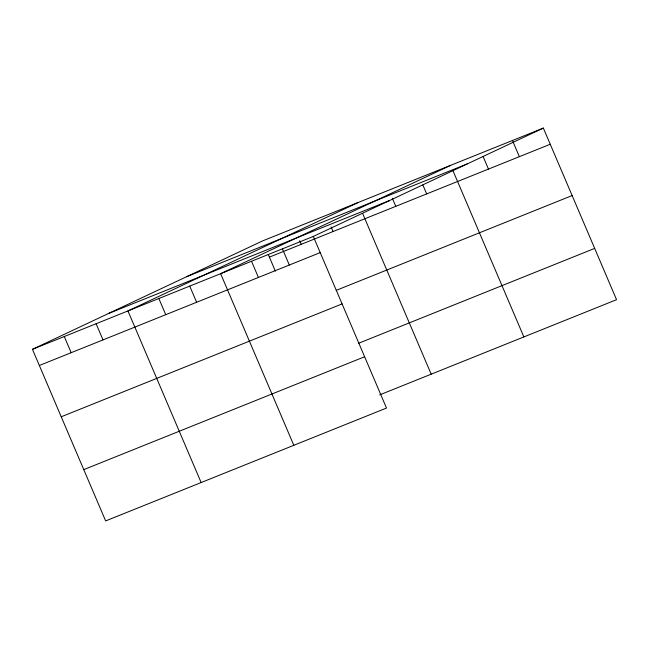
<?xml version="1.0" encoding="UTF-8"?>
<svg xmlns="http://www.w3.org/2000/svg" width="649" height="649" viewBox="0 0 649 649"><rect width="100%" height="100%" fill="white"/><g stroke="black" fill="none" stroke-linecap="round" stroke-linejoin="round"><path stroke-width="0.97" d="M543.351 128.08L313.305 236.439L386.504 408.051L105.649 520.92L32.45 349.316L262.496 240.949L543.351 128.08L616.55 299.684L379.689 394.876M357.988 202.577L127.942 310.936L201.141 482.54M450.674 165.325L220.628 273.683L293.819 445.295M186.579 276.709L467.434 163.84M108.367 313.556L389.222 200.679M32.45 349.316L313.305 236.439M269.392 257.126L550.255 144.256M39.346 365.484L320.208 252.615M336.206 290.363L572.134 195.552M61.225 416.78L342.088 303.91M358.751 343.207L594.671 248.397M83.77 469.625L364.624 356.755M512.459 140.492L519.362 156.669M483.099 156.506L488.462 169.089M452.97 170.719L523.865 336.936M422.84 184.933L426.677 193.921M392.329 198.245L395.785 206.333M362.588 213.359L431.187 374.181M331.136 227.053L333.059 231.547M299.692 240.738L301.225 244.34M282.412 248.851L289.316 265.027M268.248 254.432L275.363 271.12M251.52 261.271L258.416 277.447M189.727 286.104L196.631 302.28M158.835 298.516L165.738 314.692M96.109 323.729L103.013 339.906M64.283 336.523L71.179 352.699"/></g></svg>
